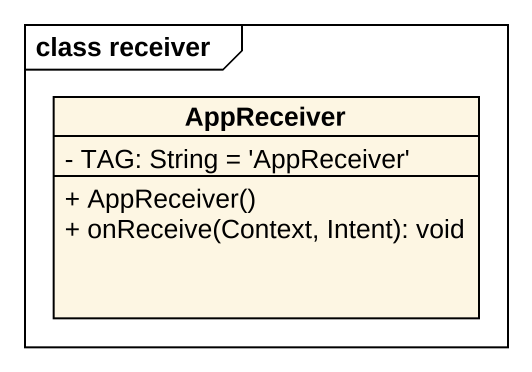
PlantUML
@startuml
mainframe class receiver
hide circle
hide empty members
skinparam classAttributeIconSize 0
class AppReceiver {
  - TAG: String = 'AppReceiver'
  + AppReceiver()
  + onReceive(Context, Intent): void
}
@enduml
